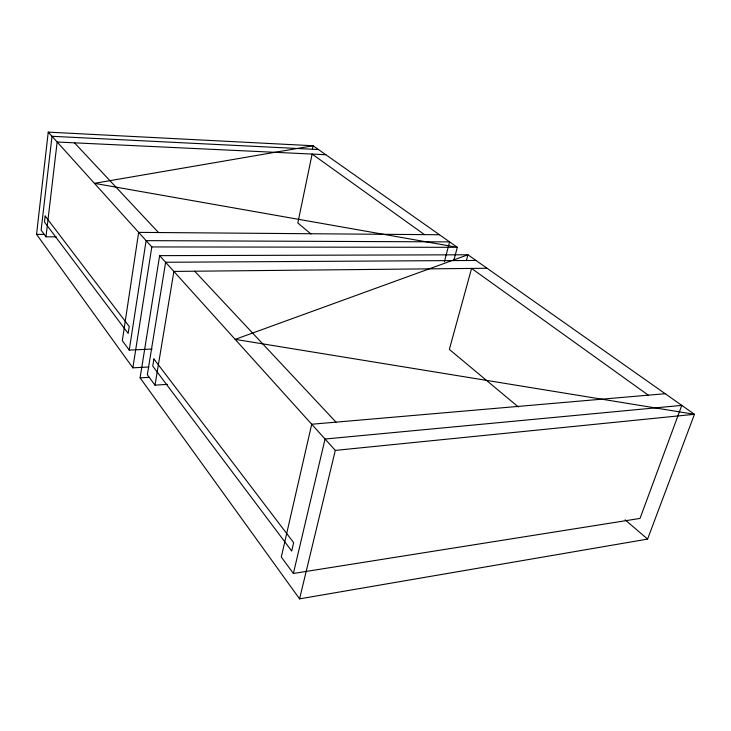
<?xml version="1.0" encoding="UTF-8"?>
<svg xmlns="http://www.w3.org/2000/svg" width="731" height="731" viewBox="0 0 731 731"><rect width="100%" height="100%" fill="white"/><g stroke="black" fill="none" stroke-linecap="round" stroke-linejoin="round"><path stroke-width="1.1" d="M148.832 366.98L132.868 367.839L36.55 234.368L48.246 132.137L313.096 145.752L457.323 247.316L453.796 260.528M56.232 236.862L45.98 236.807L57.155 142.015L325.825 154.716M152.048 349.062L129.241 350.103L146.118 240.645L449.62 241.888L444.384 261.725M132.868 367.839L151.801 246.941L48.246 132.137M140.096 377.854L159.641 255.64L467.931 254.79L694.45 414.303L647.584 539.094L299.573 598.863L140.096 377.854L149.197 377.324M167.5 384.378L154.999 385.155L173.887 271.429L487.065 268.268M312.402 149.097L313.096 145.752L94.427 183.335L457.323 247.316L151.801 246.941M293.378 573.47L325.057 439.029L681.785 405.385L640.027 518.425L293.378 573.47L281.298 557.022L311.717 424.245L665.201 393.707M299.573 598.863L335.31 450.397L159.641 255.64M466.433 260.282L467.931 254.79L235.163 339.367L694.45 414.303L335.31 450.397M475.982 260.455L165.626 262.265L147.342 374.738L154.999 385.155M36.55 234.368L44.536 234.413M439.468 234.742L138.662 232.376L122.305 340.664L129.241 350.103M318.46 149.535L52.002 136.295L41.119 230.192L45.98 236.807M424.455 234.624L312.137 154.067L297.828 223.01L310.967 233.975M648.296 395.169L471.577 268.423L449.355 349.418L518.38 406.993M625.106 519.814L647.584 539.094M74.507 142.837L158.481 232.531M194.702 271.219L336.004 422.143M45.167 216.029L44.472 222.023L128.172 333.409L129.223 326.519L45.167 216.029M153.912 358.967L152.742 366.103L291.715 551.037L293.661 542.667L153.912 358.967"/></g></svg>
